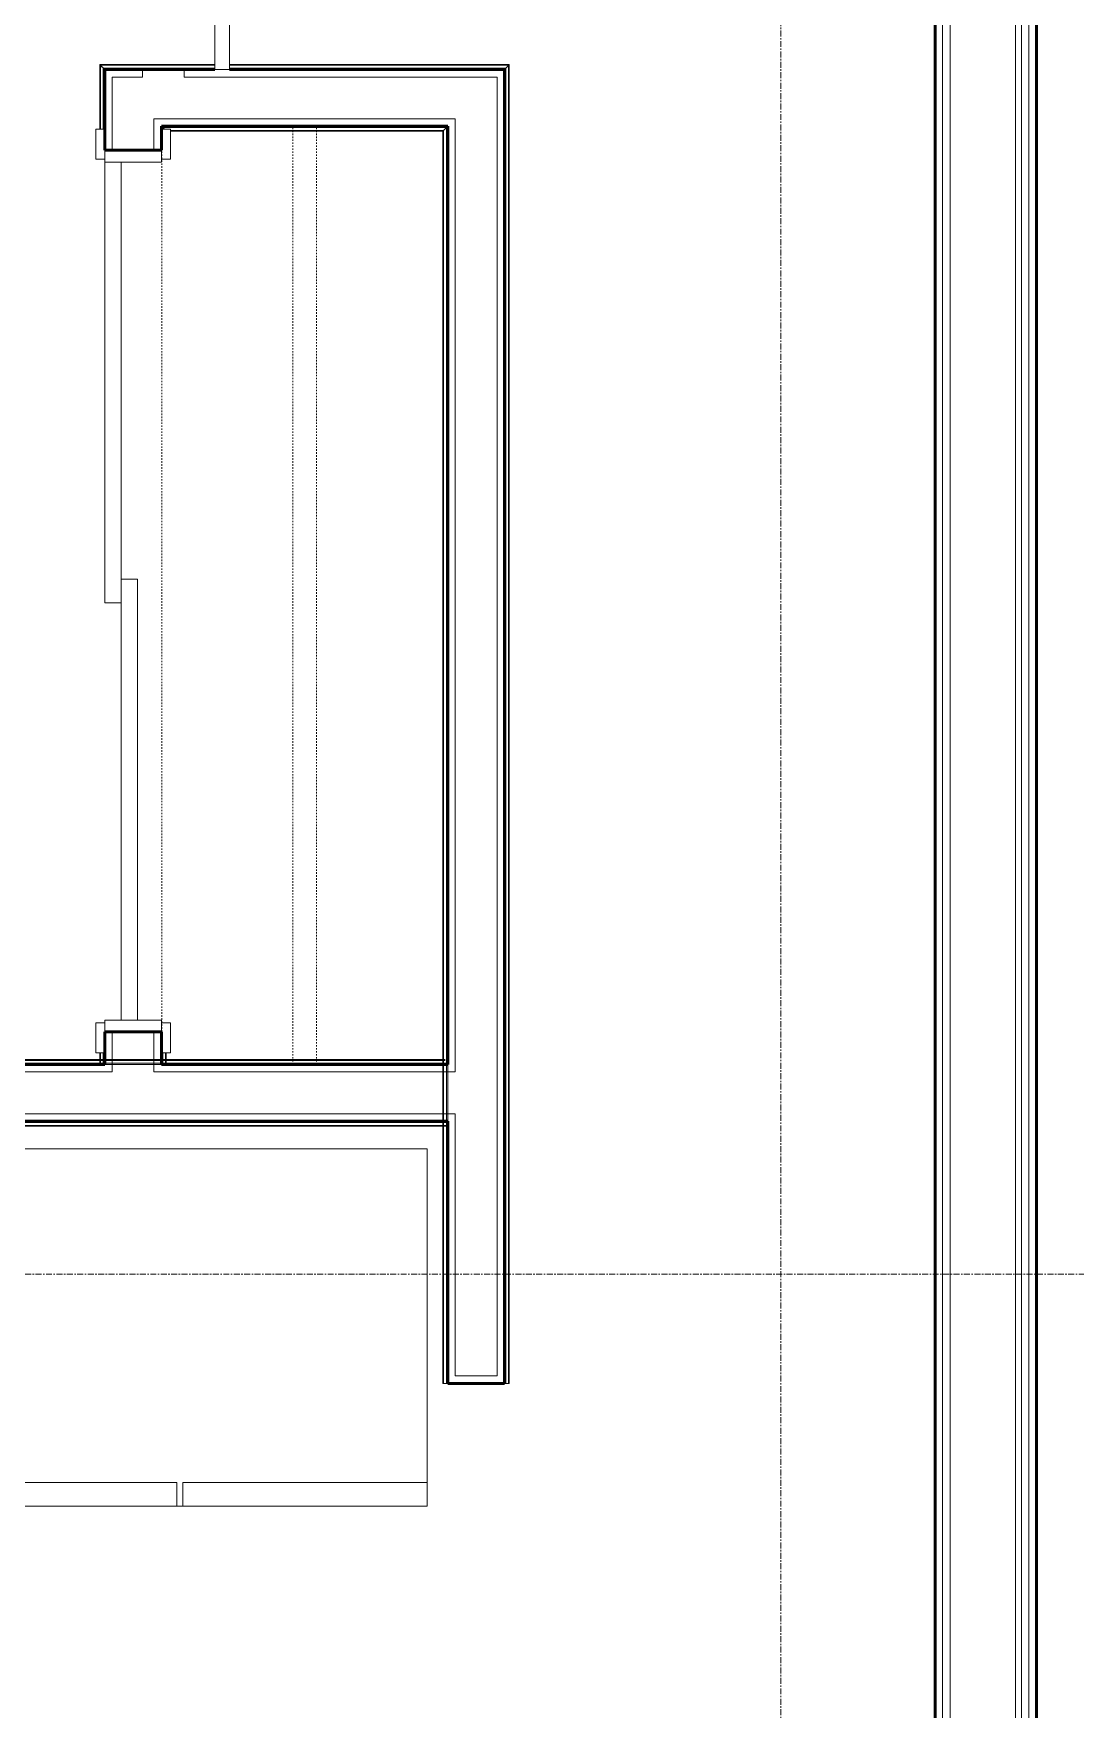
# Model space of a CAD drawing. Header units: inches. Extents: x -4235 to -464, y 9767 to 12347.
# Drawn here: x -3217 to -3129.6, y 10130.7 to 10271.3 of the extents above; entities that cross this region are included whole.
import ezdxf

# ---------------------------------------------------------------- set-up
doc = ezdxf.new("R2010")
doc.units = ezdxf.units.IN
doc.header["$MEASUREMENT"] = 0
doc.linetypes.add('Dash', pattern=[0.25, 0.125, -0.125])
doc.linetypes.add('Grid Line 1_2_', pattern=[0.875, 0.5, -0.125, 0.125, -0.125])
for name, color, linetype, lineweight in [('0-1', 170, 'Continuous', 5), ('0-2', 10, 'Continuous', 9), ('A-DOOR-1', 7, 'Continuous', 9), ('A-DOOR-2', 130, 'Continuous', 20), ('A-DOOR-3', 250, 'Continuous', 50), ('A-DOOR-FRAM-1', 130, 'Continuous', 20), ('A-WALL-1', 250, 'Continuous', 50), ('A-WALL-2', 50, 'Continuous', 13), ('A-WALL-3', 10, 'Continuous', 9), ('A-WALL-4', 254, 'Continuous', 9), ('A-WALL-5', 7, 'Continuous', 9), ('I-WALL-1', 250, 'Continuous', 50), ('I-WALL-3', 254, 'Continuous', 9), ('Q-CASE-HDLN-1', 7, 'Dash', 9), ('Q-SPCQ-1', 7, 'Continuous', 9), ('S-GRID-1', 1, 'Grid Line 1_2_', 9)]:
    doc.layers.add(name, color=color, linetype=linetype, lineweight=lineweight)

# ---------------------------------------------------------------- blocks, each defined once
blk = doc.blocks.new('Basic Wall _ INT - W4BØF - _5_8 GYP - 2X4 WOOD_BATT_ - 5_8 GYP_ - ___-3182871-BACKGROUND - 3RD FLOOR')
at = {"layer": 'A-WALL-3'}
for p, q in [((-3206.25, 10263.51), (-3206.27, 10263.53)), ((-3206.07, 10263.33), (-3206.13, 10263.39)), ((-3206.01, 10263.28), (-3206.07, 10263.33)), ((-3206.27, 10184.78), (-3206.25, 10184.78)), ((-3206.17, 10184.78), (-3206.21, 10184.78)), ((-3206.15, 10184.78), (-3206.17, 10184.78)), ((-3206.13, 10184.78), (-3206.15, 10184.78)), ((-3206.13, 10184.78), (-3206.07, 10184.78)), ((-3205.86, 10184.78), (-3206.13, 10184.78)), ((-3206.07, 10184.78), (-3205.99, 10184.78)), ((-3205.98, 10184.78), (-3205.92, 10184.78)), ((-3205.92, 10185.1), (-3205.92, 10185.2)), ((-3205.92, 10185), (-3205.92, 10185.08)), ((-3205.92, 10184.94), (-3205.92, 10184.99)), ((-3205.92, 10184.78), (-3205.86, 10184.78))]:
    blk.add_line(p, q, dxfattribs=at)
at = {"layer": 'A-WALL-4'}
for p, q in [((-3206.27, 10263.53), (-3206.27, 10263.27)), ((-3206.27, 10185.77), (-3206.27, 10184.78)), ((-3206.23, 10184.78), (-3206.27, 10184.78)), ((-3206.21, 10184.78), (-3206.23, 10184.78)), ((-3205.92, 10185.2), (-3205.92, 10185.77)), ((-3205.86, 10185.1), (-3205.86, 10185.2)), ((-3205.86, 10185), (-3205.86, 10185.08)), ((-3205.86, 10184.94), (-3205.86, 10184.99))]:
    blk.add_line(p, q, dxfattribs=at)
at = {"layer": 'A-WALL-5'}
for p, q in [((-3206.15, 10263.27), (-3206.15, 10263.41)), ((-3206.15, 10184.78), (-3206.15, 10185.77)), ((-3205.86, 10185.2), (-3205.86, 10185.77))]:
    blk.add_line(p, q, dxfattribs=at)
at = {"layer": 'A-WALL-5', "flags": 128}
for points in [[(-3206.23, 10263.49), (-3206.21, 10263.47), (-3206.19, 10263.45), (-3206.17, 10263.43), (-3206.16, 10263.42), (-3206.15, 10263.41), (-3206.15, 10263.41)], [(-3206.15, 10263.41), (-3206.13, 10263.39), (-3206.07, 10263.33), (-3206.01, 10263.28)]]:
    blk.add_lwpolyline(points, dxfattribs=at)
blk = doc.blocks.new('Basic Wall _ INT - W4BØF - _5_8 GYP - 2X4 WOOD_BATT_ - 5_8 GYP_ - ___-3182872-BACKGROUND - 3RD FLOOR')
at = {"layer": 'A-WALL-3'}
for p, q in [((-3211.37, 10268.64), (-3211.44, 10268.7)), ((-3211.23, 10268.49), (-3211.37, 10268.64)), ((-3211.16, 10268.42), (-3211.22, 10268.49)), ((-3211.02, 10268.28), (-3211.05, 10268.31)), ((-3211.02, 10263.27), (-3211.02, 10261.52)), ((-3211.17, 10184.78), (-3211.44, 10184.78)), ((-3211.44, 10184.78), (-3211.37, 10184.78)), ((-3211.37, 10185.1), (-3211.37, 10185.2)), ((-3211.37, 10185), (-3211.37, 10185.08)), ((-3211.37, 10184.94), (-3211.37, 10184.99)), ((-3211.37, 10184.78), (-3211.23, 10184.78)), ((-3211.22, 10184.78), (-3211.16, 10184.78)), ((-3211.15, 10184.78), (-3211.17, 10184.78)), ((-3211.09, 10184.78), (-3211.15, 10184.78)), ((-3211.05, 10184.78), (-3211.02, 10184.78))]:
    blk.add_line(p, q, dxfattribs=at)
at = {"layer": 'A-WALL-4'}
for p, q in [((-3211.37, 10263.27), (-3211.37, 10268.64)), ((-3211.02, 10268.28), (-3211.02, 10263.27)), ((-3211.44, 10185.1), (-3211.44, 10185.2)), ((-3211.44, 10185), (-3211.44, 10185.08)), ((-3211.44, 10184.94), (-3211.44, 10184.99)), ((-3211.37, 10185.2), (-3211.37, 10185.77)), ((-3211.06, 10184.78), (-3211.09, 10184.78)), ((-3211.02, 10184.78), (-3211.06, 10184.78)), ((-3211.02, 10185.77), (-3211.02, 10184.78))]:
    blk.add_line(p, q, dxfattribs=at)
at = {"layer": 'A-WALL-5'}
for p, q in [((-3211.44, 10263.27), (-3211.44, 10268.7)), ((-3211.15, 10268.41), (-3211.15, 10263.27)), ((-3211.06, 10268.33), (-3211.02, 10268.28)), ((-3211.44, 10185.2), (-3211.44, 10185.77)), ((-3211.15, 10185.77), (-3211.15, 10184.78))]:
    blk.add_line(p, q, dxfattribs=at)
at = {"layer": 'A-WALL-5', "flags": 128}
for points in [[(-3211.44, 10268.7), (-3211.32, 10268.58), (-3211.22, 10268.49), (-3211.17, 10268.43), (-3211.15, 10268.41)], [(-3211.15, 10268.41), (-3211.14, 10268.41), (-3211.14, 10268.4), (-3211.12, 10268.39), (-3211.11, 10268.37), (-3211.09, 10268.35), (-3211.06, 10268.33)]]:
    blk.add_lwpolyline(points, dxfattribs=at)
blk = doc.blocks.new('SLIDING - FLUSH - 6-0 x 6-8-3203588-BACKGROUND - 3RD FLOOR')
at = {"layer": 'A-DOOR-1'}
for p, q in [((-38.75, 3.25), (-36.25, 3.25)), ((-38.75, 2.5), (-38.75, 3.25)), ((-36.25, 3.25), (-36.25, 2.5)), ((36.25, 3.25), (38.75, 3.25)), ((36.25, 2.5), (36.25, 3.25)), ((38.75, 3.25), (38.75, 2.5)), ((-36.25, 2.5), (-38.75, 2.5)), ((38.75, 2.5), (36.25, 2.5)), ((-38.75, -2.25), (-36.25, -2.25)), ((-38.75, -3), (-38.75, -2.25)), ((-36.25, -2.25), (-36.25, -3)), ((36.25, -2.25), (38.75, -2.25)), ((36.25, -3), (36.25, -2.25)), ((38.75, -2.25), (38.75, -3)), ((-36.25, -3), (-38.75, -3)), ((38.75, -3), (36.25, -3))]:
    blk.add_line(p, q, dxfattribs=at)
at = {"layer": 'A-DOOR-2'}
for p, q in [((-1, -0.875), (-1, 0.5)), ((-1, 0.5), (36, 0.5)), ((36, 0.5), (36, -0.875)), ((-36, -2.25), (-36, -0.875)), ((-36, -0.875), (1, -0.875)), ((36, -0.875), (-1, -0.875)), ((1, -0.875), (1, -2.25)), ((1, -2.25), (-36, -2.25))]:
    blk.add_line(p, q, dxfattribs=at)
at = {"layer": 'A-DOOR-FRAM-1'}
for p, q in [((-37, -2.25), (-37, 2.5)), ((-37, 2.5), (-36, 2.5)), ((-36, 2.5), (-36, -2.25)), ((36, 2.5), (37, 2.5)), ((36, -2.25), (36, 2.5)), ((37, 2.5), (37, -2.25)), ((-36, -2.25), (-37, -2.25)), ((37, -2.25), (36, -2.25))]:
    blk.add_line(p, q, dxfattribs=at)
blk = doc.blocks.new('Basic Wall _ INT - W4BØF - _5_8 GYP - 2X4 WOOD_BATT_ - 5_8 GYP_ - ___-3182874-BACKGROUND - 3RD FLOOR')
at = {"layer": 'A-WALL-3'}
for p, q in [((-3335.1, 10184.91), (-3335.1, 10185.2)), ((-3335.1, 10185.2), (-3335.1, 10185.13)), ((-3335.1, 10185.13), (-3335.1, 10184.99)), ((-3334.47, 10185.13), (-3335.1, 10185.13)), ((-3335.1, 10184.98), (-3335.1, 10184.92)), ((-3335.1, 10184.88), (-3335.1, 10184.91)), ((-3335.1, 10184.83), (-3335.1, 10184.88)), ((-3335.1, 10184.78), (-3335.1, 10184.83)), ((-3335.1, 10184.81), (-3335.1, 10184.78)), ((-3335.1, 10184.78), (-3334.47, 10184.78)), ((-3211.32, 10185.13), (-3211.42, 10185.13)), ((-3211.22, 10185.13), (-3211.3, 10185.13)), ((-3211.17, 10185.13), (-3211.22, 10185.13)), ((-3206.27, 10185.13), (-3211.02, 10185.13)), ((-3211.02, 10184.78), (-3206.27, 10184.78)), ((-3206.07, 10185.13), (-3206.12, 10185.13)), ((-3205.99, 10185.13), (-3206.06, 10185.13)), ((-3205.86, 10185.13), (-3205.96, 10185.13)), ((-3182.57, 10185.13), (-3182.66, 10185.13)), ((-3182.47, 10185.13), (-3182.54, 10185.13)), ((-3182.25, 10185.13), (-3182.25, 10185.2)), ((-3182.25, 10185.2), (-3182.25, 10184.91)), ((-3182.25, 10184.99), (-3182.25, 10185.13)), ((-3182.25, 10184.92), (-3182.25, 10184.98)), ((-3182.25, 10184.91), (-3182.25, 10184.87)), ((-3182.25, 10184.87), (-3182.25, 10184.85)), ((-3182.25, 10184.78), (-3182.25, 10184.81))]:
    blk.add_line(p, q, dxfattribs=at)
at = {"layer": 'A-WALL-4'}
for p, q in [((-3334.47, 10185.2), (-3335.1, 10185.2)), ((-3334.47, 10184.91), (-3335.1, 10184.91)), ((-3211.44, 10185.13), (-3334.47, 10185.13)), ((-3334.47, 10184.78), (-3211.02, 10184.78)), ((-3211.32, 10185.2), (-3211.42, 10185.2)), ((-3211.22, 10185.2), (-3211.3, 10185.2)), ((-3211.17, 10185.2), (-3211.22, 10185.2)), ((-3206.27, 10185.2), (-3211.02, 10185.2)), ((-3206.3, 10184.91), (-3210.99, 10184.91)), ((-3206.27, 10184.78), (-3182.25, 10184.78)), ((-3206.07, 10185.2), (-3206.12, 10185.2)), ((-3205.99, 10185.2), (-3206.06, 10185.2)), ((-3205.86, 10185.2), (-3205.96, 10185.2)), ((-3182.66, 10185.13), (-3205.86, 10185.13)), ((-3182.57, 10185.2), (-3182.66, 10185.2)), ((-3182.47, 10185.2), (-3182.54, 10185.2)), ((-3182.25, 10184.85), (-3182.25, 10184.83)), ((-3182.25, 10184.83), (-3182.25, 10184.78))]:
    blk.add_line(p, q, dxfattribs=at)
at = {"layer": 'A-WALL-5'}
for p, q in [((-3211.44, 10185.2), (-3334.47, 10185.2)), ((-3211.02, 10184.91), (-3334.47, 10184.91)), ((-3182.25, 10184.91), (-3206.27, 10184.91)), ((-3182.66, 10185.2), (-3205.86, 10185.2))]:
    blk.add_line(p, q, dxfattribs=at)
blk = doc.blocks.new('Basic Wall _ INT - W4BØF - _5_8 GYP - 2X4 WOOD_BATT_ - 5_8 GYP_ - ___-3182873-BACKGROUND - 3RD FLOOR')
at = {"layer": 'A-WALL-3'}
for p, q in [((-3335.1, 10180.03), (-3335.1, 10180.01)), ((-3335.1, 10179.99), (-3335.1, 10180.03)), ((-3335.1, 10180.03), (-3334.47, 10180.03)), ((-3335.1, 10179.97), (-3335.1, 10179.99)), ((-3335.1, 10179.95), (-3335.1, 10179.97)), ((-3335.1, 10179.91), (-3335.1, 10179.95)), ((-3335.1, 10179.62), (-3335.1, 10179.91)), ((-3335.1, 10179.89), (-3335.1, 10179.83)), ((-3335.1, 10179.83), (-3335.1, 10179.68)), ((-3335.1, 10179.68), (-3335.1, 10179.62)), ((-3334.47, 10179.68), (-3335.1, 10179.68)), ((-3334.47, 10180.03), (-3298.47, 10180.03)), ((-3334.47, 10179.91), (-3333.67, 10179.91)), ((-3332.15, 10179.68), (-3334.47, 10179.68)), ((-3333.58, 10179.91), (-3298.47, 10179.91)), ((-3332.05, 10179.68), (-3332.1, 10179.68)), ((-3298.47, 10179.68), (-3331.96, 10179.68)), ((-3298.47, 10180.03), (-3265.47, 10180.03)), ((-3265.47, 10180.03), (-3265.22, 10180.03)), ((-3265.47, 10179.91), (-3265.22, 10179.91)), ((-3265.22, 10179.68), (-3265.47, 10179.68)), ((-3241.22, 10180.03), (-3217, 10180.03)), ((-3241.22, 10179.91), (-3218.19, 10179.91)), ((-3220.34, 10179.68), (-3241.22, 10179.68)), ((-3220.02, 10179.68), (-3220.28, 10179.68)), ((-3217, 10179.68), (-3220.01, 10179.68)), ((-3218.07, 10179.91), (-3217, 10179.91)), ((-3182.57, 10179.68), (-3182.66, 10179.68)), ((-3182.47, 10179.68), (-3182.54, 10179.68)), ((-3182.41, 10179.68), (-3182.45, 10179.68)), ((-3182.25, 10180.01), (-3182.25, 10180.03)), ((-3182.25, 10179.97), (-3182.25, 10179.91)), ((-3182.25, 10179.91), (-3182.25, 10179.91)), ((-3182.25, 10179.91), (-3182.25, 10179.89)), ((-3182.25, 10179.89), (-3182.25, 10179.83)), ((-3182.25, 10179.83), (-3182.25, 10179.89)), ((-3182.25, 10179.83), (-3182.25, 10179.74)), ((-3182.25, 10179.68), (-3182.25, 10179.83)), ((-3182.25, 10179.74), (-3182.25, 10179.62)), ((-3182.25, 10179.62), (-3182.25, 10179.68))]:
    blk.add_line(p, q, dxfattribs=at)
at = {"layer": 'A-WALL-4'}
for p, q in [((-3335.1, 10179.91), (-3334.47, 10179.91)), ((-3334.47, 10179.62), (-3335.1, 10179.62)), ((-3308.72, 10179.62), (-3309.47, 10179.62)), ((-3265.22, 10179.62), (-3265.47, 10179.62)), ((-3220.93, 10179.62), (-3241.22, 10179.62)), ((-3217, 10179.62), (-3220.91, 10179.62)), ((-3217, 10180.03), (-3182.25, 10180.03)), ((-3182.66, 10179.68), (-3217, 10179.68)), ((-3182.57, 10179.62), (-3182.66, 10179.62)), ((-3182.47, 10179.62), (-3182.54, 10179.62)), ((-3182.41, 10179.62), (-3182.45, 10179.62)), ((-3182.25, 10180.03), (-3182.25, 10179.99)), ((-3182.25, 10179.99), (-3182.25, 10179.97))]:
    blk.add_line(p, q, dxfattribs=at)
at = {"layer": 'A-WALL-5'}
for p, q in [((-3217, 10179.91), (-3182.25, 10179.91)), ((-3182.66, 10179.62), (-3217, 10179.62))]:
    blk.add_line(p, q, dxfattribs=at)
blk = doc.blocks.new('Basic Wall _ INT - W4BØF - _5_8 GYP - 2X4 WOOD_BATT_ - 5_8 GYP_ - ___-3182875-BACKGROUND - 3RD FLOOR')
at = {"layer": 'A-WALL-3'}
for p, q in [((-3182.39, 10263.39), (-3182.45, 10263.33)), ((-3182.25, 10263.53), (-3182.27, 10263.51)), ((-3182.6, 10263.18), (-3182.66, 10263.12)), ((-3182.45, 10263.33), (-3182.6, 10263.18)), ((-3182.6, 10185.2), (-3182.6, 10185.08)), ((-3182.6, 10185.08), (-3182.6, 10184.99)), ((-3182.6, 10184.99), (-3182.6, 10184.93)), ((-3182.6, 10184.78), (-3182.6, 10184.17)), ((-3182.25, 10180.03), (-3182.25, 10184.78)), ((-3182.6, 10184.16), (-3182.6, 10180.71)), ((-3182.6, 10180.66), (-3182.6, 10180.03)), ((-3182.6, 10179.89), (-3182.6, 10179.83)), ((-3182.6, 10179.83), (-3182.6, 10179.74)), ((-3182.6, 10179.74), (-3182.6, 10179.62))]:
    blk.add_line(p, q, dxfattribs=at)
at = {"layer": 'A-WALL-4'}
for p, q in [((-3182.25, 10184.78), (-3182.25, 10263.53)), ((-3182.6, 10263.18), (-3182.6, 10185.2)), ((-3182.66, 10185.2), (-3182.66, 10185.08)), ((-3182.66, 10185.08), (-3182.66, 10184.99)), ((-3182.66, 10184.99), (-3182.66, 10184.93)), ((-3182.66, 10184.78), (-3182.66, 10184.17)), ((-3182.37, 10184.78), (-3182.37, 10184.16)), ((-3182.66, 10184.16), (-3182.66, 10180.72)), ((-3182.37, 10184.16), (-3182.37, 10180.68)), ((-3182.66, 10180.71), (-3182.66, 10180.03)), ((-3182.37, 10180.66), (-3182.37, 10180.03)), ((-3182.66, 10179.89), (-3182.66, 10179.83)), ((-3182.66, 10179.83), (-3182.66, 10179.74)), ((-3182.66, 10179.74), (-3182.66, 10179.62)), ((-3182.6, 10179.62), (-3182.6, 10158.02)), ((-3182.25, 10158.02), (-3182.25, 10180.03)), ((-3182.66, 10158.02), (-3182.6, 10158.02)), ((-3182.6, 10158.02), (-3182.45, 10158.02)), ((-3182.45, 10158.02), (-3182.39, 10158.02)), ((-3182.27, 10158.02), (-3182.25, 10158.02))]:
    blk.add_line(p, q, dxfattribs=at)
at = {"layer": 'A-WALL-5'}
for p, q in [((-3182.37, 10263.41), (-3182.37, 10184.78)), ((-3182.66, 10263.12), (-3182.66, 10185.2)), ((-3182.66, 10179.62), (-3182.66, 10158.02)), ((-3182.37, 10180.03), (-3182.37, 10158.02)), ((-3182.37, 10158.02), (-3182.66, 10158.02)), ((-3182.29, 10158.02), (-3182.37, 10158.02)), ((-3182.25, 10158.02), (-3182.29, 10158.02))]:
    blk.add_line(p, q, dxfattribs=at)
at = {"layer": 'A-WALL-5', "flags": 128}
for points in [[(-3182.66, 10263.12), (-3182.54, 10263.24), (-3182.45, 10263.33), (-3182.39, 10263.39), (-3182.37, 10263.41)], [(-3182.37, 10263.41), (-3182.37, 10263.41), (-3182.36, 10263.42), (-3182.35, 10263.43), (-3182.33, 10263.45), (-3182.31, 10263.47), (-3182.29, 10263.49)]]:
    blk.add_lwpolyline(points, dxfattribs=at)
blk = doc.blocks.new('Basic Wall _ INT - W4BØF - _5_8 GYP - 2X4 WOOD_BATT_ - 5_8 GYP_ - ___-3182876-BACKGROUND - 3RD FLOOR')
at = {"layer": 'A-WALL-3'}
for p, q in [((-3177.47, 10268.31), (-3177.5, 10268.28)), ((-3177.3, 10268.49), (-3177.36, 10268.42)), ((-3177.15, 10268.64), (-3177.29, 10268.49)), ((-3177.09, 10268.7), (-3177.15, 10268.64))]:
    blk.add_line(p, q, dxfattribs=at)
at = {"layer": 'A-WALL-4'}
for p, q in [((-3177.5, 10158.02), (-3177.5, 10268.28)), ((-3177.15, 10268.64), (-3177.15, 10158.02)), ((-3177.5, 10158.02), (-3177.47, 10158.02)), ((-3177.36, 10158.02), (-3177.3, 10158.02)), ((-3177.29, 10158.02), (-3177.15, 10158.02)), ((-3177.15, 10158.02), (-3177.09, 10158.02))]:
    blk.add_line(p, q, dxfattribs=at)
at = {"layer": 'A-WALL-5'}
for p, q in [((-3177.37, 10158.02), (-3177.37, 10268.41)), ((-3177.09, 10268.7), (-3177.09, 10158.02)), ((-3177.46, 10158.02), (-3177.5, 10158.02)), ((-3177.37, 10158.02), (-3177.46, 10158.02)), ((-3177.09, 10158.02), (-3177.37, 10158.02))]:
    blk.add_line(p, q, dxfattribs=at)
at = {"layer": 'A-WALL-5', "flags": 128}
for points in [[(-3177.46, 10268.33), (-3177.43, 10268.35), (-3177.41, 10268.37), (-3177.4, 10268.39), (-3177.38, 10268.4), (-3177.38, 10268.41), (-3177.37, 10268.41)], [(-3177.37, 10268.41), (-3177.35, 10268.43), (-3177.3, 10268.49), (-3177.2, 10268.58), (-3177.09, 10268.7)]]:
    blk.add_lwpolyline(points, dxfattribs=at)
blk = doc.blocks.new('Basic Wall _ INT - W4BØF - _5_8 GYP - 2X4 WOOD_BATT_ - 5_8 GYP_ - ___-3182877-BACKGROUND - 3RD FLOOR')
at = {"layer": 'A-WALL-3'}
for p, q in [((-3211.44, 10268.7), (-3211.37, 10268.64)), ((-3211.37, 10268.64), (-3211.23, 10268.49)), ((-3211.22, 10268.49), (-3211.16, 10268.42)), ((-3211.05, 10268.31), (-3211.02, 10268.28)), ((-3201.78, 10268.28), (-3200.57, 10268.28)), ((-3177.5, 10268.28), (-3177.47, 10268.31)), ((-3177.36, 10268.42), (-3177.3, 10268.49)), ((-3177.29, 10268.49), (-3177.15, 10268.64)), ((-3177.15, 10268.64), (-3177.09, 10268.7))]:
    blk.add_line(p, q, dxfattribs=at)
at = {"layer": 'A-WALL-4'}
for p, q in [((-3201.8, 10268.64), (-3211.37, 10268.64)), ((-3211.02, 10268.28), (-3201.8, 10268.28)), ((-3177.15, 10268.64), (-3200.55, 10268.64)), ((-3200.55, 10268.28), (-3177.5, 10268.28))]:
    blk.add_line(p, q, dxfattribs=at)
at = {"layer": 'A-WALL-5'}
for p, q in [((-3201.8, 10268.7), (-3211.44, 10268.7)), ((-3201.8, 10268.41), (-3211.15, 10268.41)), ((-3211.02, 10268.28), (-3211.06, 10268.33)), ((-3177.09, 10268.7), (-3200.55, 10268.7)), ((-3177.37, 10268.41), (-3200.55, 10268.41))]:
    blk.add_line(p, q, dxfattribs=at)
at = {"layer": 'A-WALL-5', "flags": 128}
for points in [[(-3211.15, 10268.41), (-3211.17, 10268.43), (-3211.22, 10268.49), (-3211.32, 10268.58), (-3211.44, 10268.7)], [(-3211.06, 10268.33), (-3211.09, 10268.35), (-3211.11, 10268.37), (-3211.12, 10268.39), (-3211.14, 10268.4), (-3211.14, 10268.41), (-3211.15, 10268.41)], [(-3177.37, 10268.41), (-3177.38, 10268.41), (-3177.38, 10268.4), (-3177.4, 10268.39), (-3177.41, 10268.37), (-3177.43, 10268.35), (-3177.46, 10268.33)], [(-3177.09, 10268.7), (-3177.2, 10268.58), (-3177.3, 10268.49), (-3177.35, 10268.43), (-3177.37, 10268.41)]]:
    blk.add_lwpolyline(points, dxfattribs=at)
blk = doc.blocks.new('Basic Wall _ INT - W4BØF - _5_8 GYP - 2X4 WOOD_BATT_ - 5_8 GYP_ - ___-3182878-BACKGROUND - 3RD FLOOR')
at = {"layer": 'A-WALL-3'}
for p, q in [((-3206.27, 10263.53), (-3206.25, 10263.51)), ((-3206.13, 10263.39), (-3206.07, 10263.33)), ((-3182.45, 10263.33), (-3182.39, 10263.39)), ((-3182.27, 10263.51), (-3182.25, 10263.53)), ((-3206.07, 10263.33), (-3206.01, 10263.28)), ((-3182.66, 10263.12), (-3182.6, 10263.18)), ((-3182.6, 10263.18), (-3182.45, 10263.33))]:
    blk.add_line(p, q, dxfattribs=at)
at = {"layer": 'A-WALL-4'}
for p, q in [((-3206.27, 10263.53), (-3182.25, 10263.53)), ((-3182.6, 10263.18), (-3205.52, 10263.18))]:
    blk.add_line(p, q, dxfattribs=at)
at = {"layer": 'A-WALL-5'}
for p, q in [((-3206.15, 10263.41), (-3182.37, 10263.41)), ((-3182.66, 10263.12), (-3205.52, 10263.12))]:
    blk.add_line(p, q, dxfattribs=at)
at = {"layer": 'A-WALL-5', "flags": 128}
for points in [[(-3206.15, 10263.41), (-3206.15, 10263.41), (-3206.16, 10263.42), (-3206.17, 10263.43), (-3206.19, 10263.45), (-3206.21, 10263.47), (-3206.23, 10263.49)], [(-3206.01, 10263.28), (-3206.07, 10263.33), (-3206.13, 10263.39), (-3206.15, 10263.41)], [(-3182.37, 10263.41), (-3182.39, 10263.39), (-3182.45, 10263.33), (-3182.54, 10263.24), (-3182.66, 10263.12)], [(-3182.29, 10263.49), (-3182.31, 10263.47), (-3182.33, 10263.45), (-3182.35, 10263.43), (-3182.36, 10263.42), (-3182.37, 10263.41), (-3182.37, 10263.41)]]:
    blk.add_lwpolyline(points, dxfattribs=at)
blk = doc.blocks.new('Refrigerator_-_Side-by-Side_6047 - 36_ X 30_-345559-BACKGROUND - 3RD FLOOR')
at = {"layer": 'Q-SPCQ-1'}
for p, q in [((17.87, 14.42), (-17.88, 14.42)), ((-17.88, 14.42), (-17.88, -15.58)), ((17.87, -15.58), (17.87, 14.42)), ((-17.88, -13.58), (-3.13, -13.58)), ((-17.88, -13.58), (-17.88, -15.58)), ((-3.13, -15.58), (-3.13, -13.58)), ((-2.63, -13.58), (17.87, -13.58)), ((-2.63, -13.58), (-2.63, -15.58)), ((17.87, -15.58), (17.87, -13.58)), ((-17.88, -15.58), (17.87, -15.58)), ((-3.13, -15.58), (-17.88, -15.58)), ((17.87, -15.58), (-2.63, -15.58))]:
    blk.add_line(p, q, dxfattribs=at)
blk = doc.blocks.new('BARN - FLUSH - 3-0 x 7-0 BARN DOOR-3238941-BACKGROUND - 3RD FLOOR')
at = {"layer": 'A-DOOR-1'}
for p, q in [((-56, 6), (-54.5, 6)), ((-56, 6), (-56, 5.67)), ((-56, 5.67), (-54.5, 5.67)), ((-54.5, 5.67), (-54.5, 6)), ((-23.5, 6), (-22, 6)), ((-23.5, 5.67), (-23.5, 6)), ((-23.5, 5.67), (-22, 5.67)), ((-22, 6), (-22, 5.67)), ((18, 5.57), (-60, 5.57)), ((-60, 4.95), (-60, 5.57)), ((-60, 4.32), (-60, 4.95)), ((-60, 4.32), (18, 4.32)), ((18, 5.57), (18, 4.95)), ((18, 4.95), (18, 4.32)), ((-52, 4.07), (-26, 4.07))]:
    blk.add_line(p, q, dxfattribs=at)
at = {"layer": 'A-DOOR-3'}
for p, q in [((-57, 5.82), (-56, 5.82)), ((-57, 5.57), (-57, 5.82)), ((-54.5, 5.82), (-23.5, 5.82)), ((-22, 5.82), (-21, 5.82)), ((-21, 5.82), (-21, 5.57)), ((-57, 4.07), (-57, 4.32)), ((-52, 4.33), (-52, 4.07)), ((-26, 4.07), (-26, 4.32)), ((-21, 4.32), (-21, 4.07)), ((-52, 4.07), (-57, 4.07)), ((-21, 4.07), (-26, 4.07))]:
    blk.add_line(p, q, dxfattribs=at)
blk = doc.blocks.new('OD_CW_Closet - OD_CW_Closet-3241815-BACKGROUND - 3RD FLOOR')
at = {"layer": 'Q-CASE-HDLN-1'}
for p, q in [((0.74, -24), (0.74, 0)), ((0.74, 0), (79.49, 0)), ((79.49, 0), (79.49, -24)), ((0.74, -11), (79.49, -11)), ((0.74, -13), (79.49, -13)), ((79.49, -24), (0.74, -24))]:
    blk.add_line(p, q, dxfattribs=at)
blk = doc.blocks.new('CTR - 1st Phase - Unit Layouts_rvt-2-BACKGROUND - 3RD FLOOR')
at = {"layer": 'A-WALL-1'}
for p, q in [((-3211.02, 10268.28), (-3211.02, 10261.52)), ((-3210.4, 10268.28), (-3211.02, 10268.28)), ((-3206.27, 10268.28), (-3210.4, 10268.28)), ((-3201.8, 10268.28), (-3206.27, 10268.28)), ((-3177.5, 10268.28), (-3200.55, 10268.28)), ((-3177.5, 10267.66), (-3177.5, 10268.28)), ((-3177.5, 10263.53), (-3177.5, 10267.66)), ((-3206.27, 10261.52), (-3206.27, 10263.53)), ((-3206.27, 10263.53), (-3182.25, 10263.53)), ((-3182.25, 10263.53), (-3182.25, 10184.78)), ((-3177.5, 10158.02), (-3177.5, 10263.53)), ((-3211.02, 10261.52), (-3206.27, 10261.52)), ((-3211.02, 10187.52), (-3211.02, 10184.78)), ((-3206.27, 10187.52), (-3211.02, 10187.52)), ((-3206.27, 10184.78), (-3206.27, 10187.52)), ((-3211.02, 10184.78), (-3335.1, 10184.78)), ((-3182.25, 10184.78), (-3206.27, 10184.78)), ((-3335.1, 10180.03), (-3182.25, 10180.03)), ((-3182.25, 10180.03), (-3182.25, 10158.02)), ((-3182.25, 10158.02), (-3181.62, 10158.02)), ((-3181.62, 10158.02), (-3178.12, 10158.02)), ((-3178.12, 10158.02), (-3177.5, 10158.02))]:
    blk.add_line(p, q, dxfattribs=at)
at = {"layer": 'A-WALL-2'}
for p, q in [((-3210.4, 10261.52), (-3210.4, 10267.66)), ((-3210.4, 10267.66), (-3207.87, 10267.66)), ((-3207.87, 10268.28), (-3207.87, 10267.66)), ((-3204.37, 10268.28), (-3204.37, 10267.66)), ((-3178.12, 10267.66), (-3204.37, 10267.66)), ((-3178.12, 10267.66), (-3178.12, 10264.16)), ((-3206.9, 10261.52), (-3206.9, 10264.16)), ((-3206.9, 10264.16), (-3206.27, 10264.16)), ((-3181.62, 10264.16), (-3206.27, 10264.16)), ((-3181.62, 10264.16), (-3181.62, 10263.53)), ((-3181.62, 10263.53), (-3181.62, 10184.16)), ((-3178.12, 10264.16), (-3178.12, 10263.53)), ((-3178.12, 10263.53), (-3178.12, 10158.65)), ((-3210.4, 10184.78), (-3210.4, 10187.52)), ((-3206.9, 10184.78), (-3206.9, 10187.52)), ((-3210.4, 10184.78), (-3210.4, 10184.16)), ((-3206.9, 10184.78), (-3206.9, 10184.16)), ((-3210.4, 10184.16), (-3334.47, 10184.16)), ((-3182.25, 10184.16), (-3206.9, 10184.16)), ((-3182.25, 10184.16), (-3181.62, 10184.16)), ((-3182.25, 10180.66), (-3334.47, 10180.66)), ((-3182.25, 10180.66), (-3181.62, 10180.66)), ((-3181.62, 10180.66), (-3181.62, 10158.65)), ((-3181.62, 10158.65), (-3178.12, 10158.65))]:
    blk.add_line(p, q, dxfattribs=at)
at = {"layer": 'A-WALL-3'}
for p, q in [((-3211.02, 10268.28), (-3211.02, 10263.27)), ((-3211.02, 10268.28), (-3206.27, 10268.28)), ((-3201.8, 10268.28), (-3206.27, 10268.28)), ((-3200.57, 10268.28), (-3201.78, 10268.28)), ((-3177.5, 10268.28), (-3200.55, 10268.28)), ((-3177.5, 10268.28), (-3177.5, 10263.53)), ((-3206.27, 10263.27), (-3206.27, 10263.53)), ((-3206.27, 10263.53), (-3182.25, 10263.53)), ((-3182.25, 10263.53), (-3182.25, 10185.2)), ((-3177.5, 10158.02), (-3177.5, 10263.53)), ((-3211.02, 10263.27), (-3211.02, 10261.52)), ((-3206.27, 10261.52), (-3211.02, 10261.52)), ((-3211.02, 10187.52), (-3206.27, 10187.52)), ((-3211.44, 10184.78), (-3334.47, 10184.78)), ((-3211.17, 10184.78), (-3211.44, 10184.78)), ((-3211.02, 10185.77), (-3211.02, 10185.2)), ((-3211.02, 10185.2), (-3211.02, 10185.1)), ((-3211.02, 10185.08), (-3211.02, 10185)), ((-3211.02, 10184.99), (-3211.02, 10184.94)), ((-3206.27, 10185.2), (-3206.27, 10185.77)), ((-3206.27, 10185.1), (-3206.27, 10185.2)), ((-3206.27, 10185), (-3206.27, 10185.08)), ((-3206.27, 10184.94), (-3206.27, 10184.99)), ((-3205.99, 10184.78), (-3206.13, 10184.78)), ((-3205.86, 10184.78), (-3205.98, 10184.78)), ((-3182.66, 10184.78), (-3205.86, 10184.78)), ((-3182.57, 10184.78), (-3182.66, 10184.78)), ((-3182.47, 10184.78), (-3182.54, 10184.78)), ((-3182.25, 10185.2), (-3182.25, 10184.93)), ((-3217, 10180.03), (-3182.66, 10180.03)), ((-3182.66, 10180.03), (-3182.57, 10180.03)), ((-3182.54, 10180.03), (-3182.47, 10180.03)), ((-3182.45, 10180.03), (-3182.41, 10180.03)), ((-3182.25, 10179.89), (-3182.25, 10179.62)), ((-3182.25, 10179.62), (-3182.25, 10158.02))]:
    blk.add_line(p, q, dxfattribs=at)
at = {"layer": 'A-WALL-4'}
blk.add_line((-3177.5, 10158.02), (-3182.25, 10158.02), dxfattribs=at)
at = {"layer": '0-2'}
for name, p, rotation in [('BARN - FLUSH - 3-0 x 7-0 BARN DOOR-3238941-BACKGROUND - 3RD FLOOR', (-3206.12, 10286.28), 270.0000000000612), ('OD_CW_Closet - OD_CW_Closet-3241815-BACKGROUND - 3RD FLOOR', (-3206.25, 10184.05), 90.00000000007941), ('SLIDING - FLUSH - 6-0 x 6-8-3203588-BACKGROUND - 3RD FLOOR', (-3208.77, 10224.52), 270.0000000000384)]:
    blk.add_blockref(name, p, dxfattribs=dict(at, rotation=rotation))
for name, p in [('Basic Wall _ INT - W4BØF - _5_8 GYP - 2X4 WOOD_BATT_ - 5_8 GYP_ - ___-3182872-BACKGROUND - 3RD FLOOR', (0, 0)), ('Basic Wall _ INT - W4BØF - _5_8 GYP - 2X4 WOOD_BATT_ - 5_8 GYP_ - ___-3182877-BACKGROUND - 3RD FLOOR', (0, 0)), ('Basic Wall _ INT - W4BØF - _5_8 GYP - 2X4 WOOD_BATT_ - 5_8 GYP_ - ___-3182876-BACKGROUND - 3RD FLOOR', (0, 0)), ('Basic Wall _ INT - W4BØF - _5_8 GYP - 2X4 WOOD_BATT_ - 5_8 GYP_ - ___-3182871-BACKGROUND - 3RD FLOOR', (0, 0)), ('Basic Wall _ INT - W4BØF - _5_8 GYP - 2X4 WOOD_BATT_ - 5_8 GYP_ - ___-3182878-BACKGROUND - 3RD FLOOR', (0, 0)), ('Basic Wall _ INT - W4BØF - _5_8 GYP - 2X4 WOOD_BATT_ - 5_8 GYP_ - ___-3182875-BACKGROUND - 3RD FLOOR', (0, 0)), ('Basic Wall _ INT - W4BØF - _5_8 GYP - 2X4 WOOD_BATT_ - 5_8 GYP_ - ___-3182874-BACKGROUND - 3RD FLOOR', (0, 0)), ('Basic Wall _ INT - W4BØF - _5_8 GYP - 2X4 WOOD_BATT_ - 5_8 GYP_ - ___-3182873-BACKGROUND - 3RD FLOOR', (0, 0)), ('Refrigerator_-_Side-by-Side_6047 - 36_ X 30_-345559-BACKGROUND - 3RD FLOOR', (-3201.85, 10163.3))]:
    blk.add_blockref(name, p, dxfattribs=at)
blk = doc.blocks.new('CTR - 1st Phase - Common Walls_rvt-2-BACKGROUND - 3RD FLOOR')
at = {"layer": 'A-WALL-2'}
for p, q in [((-3140.75, 10355.41), (-3140.75, 9988.44)), ((-3140.12, 10355.41), (-3140.12, 9988.44)), ((-3134.62, 10355.41), (-3134.62, 9988.44)), ((-3134.12, 10355.41), (-3134.12, 9988.44)), ((-3133.5, 10355.41), (-3133.5, 9988.44))]:
    blk.add_line(p, q, dxfattribs=at)
at = {"layer": 'I-WALL-1'}
for p, q in [((-3141.37, 10355.41), (-3141.37, 9988.44)), ((-3132.87, 9988.44), (-3132.87, 10355.41))]:
    blk.add_line(p, q, dxfattribs=at)
at = {"layer": 'I-WALL-3'}
for p, q in [((-3141.37, 10355.41), (-3141.37, 10022.35)), ((-3132.87, 10022.34), (-3132.87, 10355.41))]:
    blk.add_line(p, q, dxfattribs=at)

msp = doc.modelspace()

# ---------------------------------------------------------------- linework, layer by layer
at = {"layer": 'S-GRID-1'}
for p, q in [((-3154.32, 9836.18), (-3154.32, 12297.93)), ((-464.45, 10167.19), (-4185.7, 10167.19))]:
    msp.add_line(p, q, dxfattribs=at)

# ---------------------------------------------------------------- block references
at = {"layer": '0-1'}
for name in ['CTR - 1st Phase - Unit Layouts_rvt-2-BACKGROUND - 3RD FLOOR', 'CTR - 1st Phase - Common Walls_rvt-2-BACKGROUND - 3RD FLOOR']:
    msp.add_blockref(name, (0, 0), dxfattribs=at)

doc.saveas('drawing.dxf')
